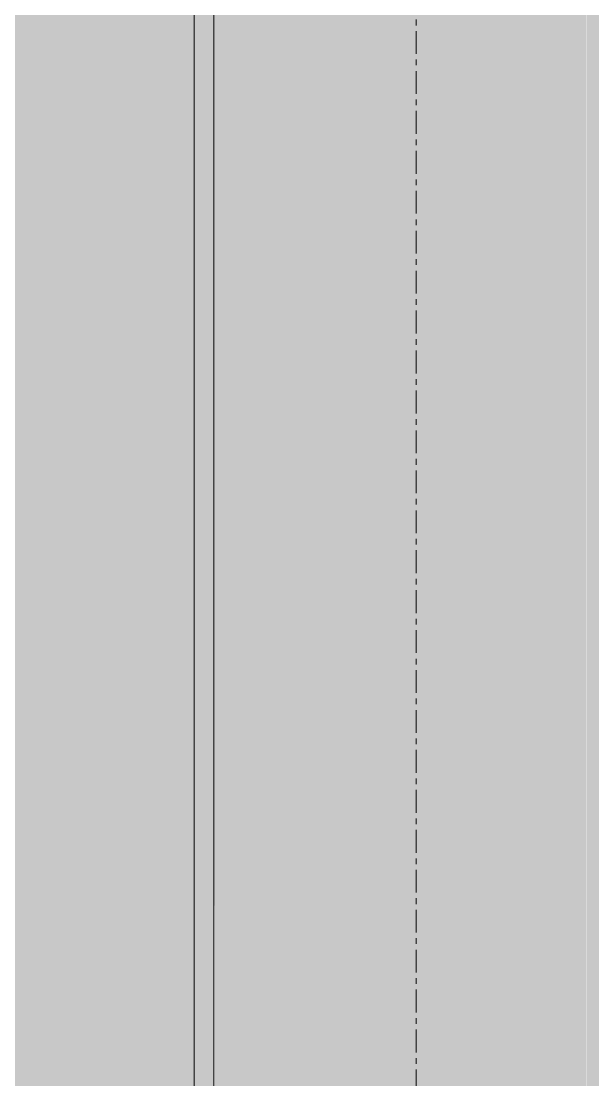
# Model space of a CAD drawing. Header units: inches. Extents: x -54880 to -186, y -265 to 853.
# Drawn here: x -25989.55 to -25977.02, y 170.15 to 193.34 of the extents above; entities that cross this region are included whole.
import ezdxf

# ---------------------------------------------------------------- set-up
doc = ezdxf.new("R2010")
doc.units = ezdxf.units.IN
doc.header["$MEASUREMENT"] = 0
doc.linetypes.add('Grid Line 1_2_', pattern=[0.875, 0.5, -0.125, 0.125, -0.125])
doc.layers.add('S-COLS', color=52, linetype='Continuous', lineweight=9)
doc.layers.add('S-GRID', color=1, linetype='Continuous', lineweight=9)

msp = doc.modelspace()

# ---------------------------------------------------------------- hatches: boundary and pattern name
at = {"layer": 'S-COLS', "lineweight": 5}
h = msp.add_hatch(color=256, dxfattribs=at)
h.paths.add_polyline_path([(-25985.755, 1), (-25985.755, 225.781), (-25989.89, 225.781), (-25989.89, 1)], flags=0)
h.paths.add_polyline_path([(-25971.89, 1), (-25971.89, 304.224), (-25981.63, 304.224), (-25981.63, 293.857), (-25973.255, 293.857), (-25973.255, 280.637), (-25977.021, 280.637), (-25976.963, 227.781), (-25976.025, 227.781), (-25976.025, 1)], flags=0)
h.paths.add_polyline_path([(-25984.134, 227.781), (-25984.134, 228.16), (-25981.771, 228.16), (-25981.771, 239.621), (-25984.134, 239.621), (-25984.134, 240), (-25984.521, 240), (-25984.521, 227.781)], flags=0)
h.paths.add_polyline_path([(-25981.771, 252), (-25981.771, 280.637), (-25984.521, 280.637), (-25984.521, 252), (-25983.829, 252)], flags=0)
h.paths.add_polyline_path([(-25982.88, 293.857), (-25982.88, 304.224), (-25984.521, 304.224), (-25984.521, 293.857)], flags=0)
for points in [[(-25985.322, 1), (-25985.322, 227.781), (-25985.755, 227.781), (-25985.755, 1)], [(-25984.803, 1), (-25984.63, 1), (-25984.63, 227.781), (-25985.322, 227.781), (-25985.272, 1), (-25984.975, 1)], [(-25984.63, 1), (-25977.15, 1), (-25977.15, 225.781), (-25981.771, 225.781), (-25981.771, 227.781), (-25984.63, 227.704), (-25984.63, 20.139)], [(-25976.964, 1), (-25976.459, 1), (-25976.509, 227.781), (-25977.021, 227.781), (-25977.021, 225.781), (-25977.15, 225.781), (-25977.149, 1)]]:
    msp.add_hatch(color=256, dxfattribs=at).paths.add_polyline_path(points, flags=0)

# ---------------------------------------------------------------- linework, layer by layer
at = {"layer": 'S-COLS'}
for p, q in [((-25985.755, 1), (-25985.755, 227.781)), ((-25985.322, 1), (-25985.322, 227.781))]:
    msp.add_line(p, q, dxfattribs=at)
at = {"layer": 'S-GRID', "linetype": 'Grid Line 1_2_'}
msp.add_line((-25980.89, -132), (-25980.89, 573.765), dxfattribs=at)

doc.saveas('drawing.dxf')
